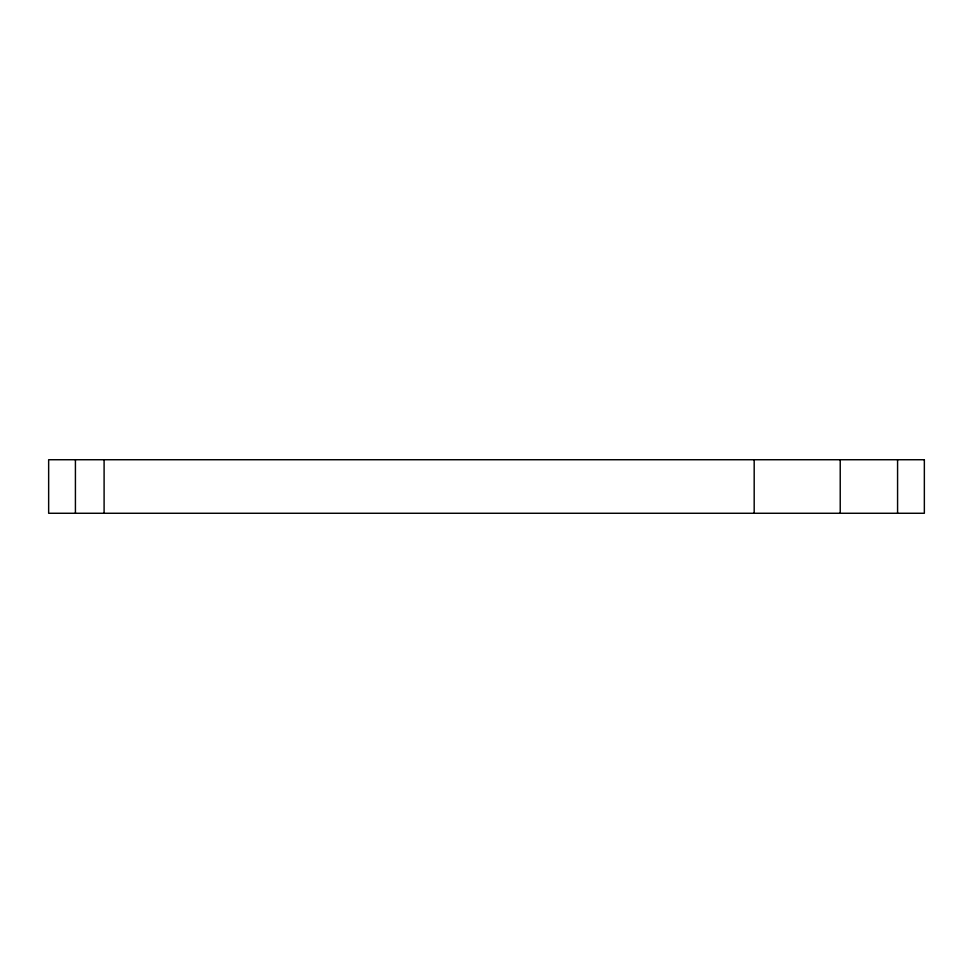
<?xml version="1.0" encoding="UTF-8"?>
<svg xmlns="http://www.w3.org/2000/svg" width="973" height="973" viewBox="0 0 973 973"><rect width="100%" height="100%" fill="white"/><g stroke="black" fill="none" stroke-linecap="round" stroke-linejoin="round"><path stroke-width="1.46" d="M897.58 459.73L897.58 513.27M840.222 459.73L840.222 513.27M754.184 459.73L754.184 513.27M104.099 459.73L104.099 513.27M75.42 459.73L75.42 513.27M924.35 459.73L48.65 459.73L48.65 513.27L924.35 513.27L924.35 459.73"/></g></svg>
